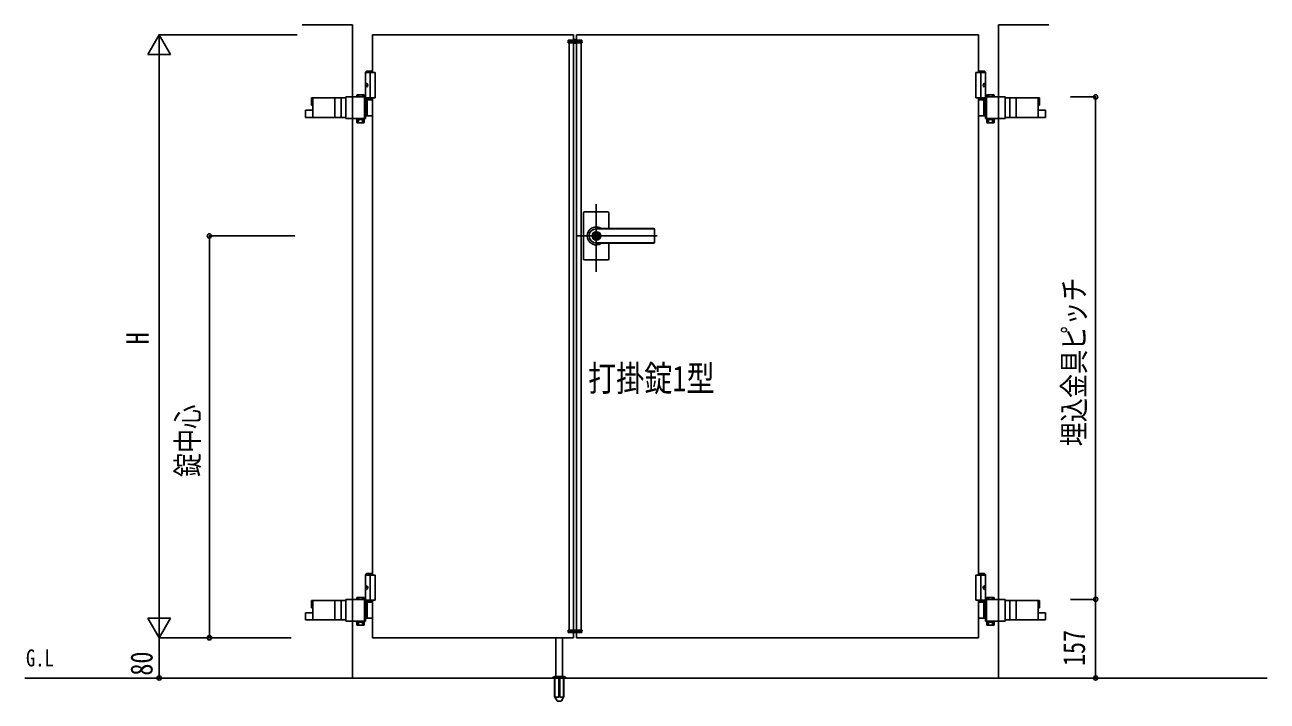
# Model space of a CAD drawing. Units: millimetres, scale not verified. Extents: x -4205 to 4205, y -2970 to 2970.
# Drawn here: x -1100 to 1373, y -74 to 1272 of the extents above; entities that cross this region are included whole.
import ezdxf
from ezdxf.enums import TextEntityAlignment as Align

# ---------------------------------------------------------------- set-up
doc = ezdxf.new("R2010")
doc.units = ezdxf.units.MM
doc.header["$LTSCALE"] = 10
for name, color, linetype in [('0-2_USER1', 3, 'Continuous'), ('0-3_YKK_12', 2, 'Continuous'), ('0-5_YKK_A1', 4, 'Continuous'), ('0-6_YKK_D', 6, 'Continuous')]:
    doc.layers.add(name, color=color, linetype=linetype)
doc.styles.add('ＭＳ ゴシック', font='')
doc.styles.get('ＭＳ ゴシック').set_extended_font_data('MS Gothic')

msp = doc.modelspace()

# ---------------------------------------------------------------- linework, layer by layer
at = {"layer": '0-3_YKK_12'}
for p, q in [((-4.98, 1234.33), (-4.98, 1244.33)), ((37.02, 780.73), (37.02, 915.51)), ((158.28, 852.33), (-1.98, 852.33))]:
    msp.add_line(p, q, dxfattribs=at)
at = {"layer": '0-5_YKK_A1'}
for p, q in [((-547.98, 1272.33), (-447.98, 1272.33)), ((-447.98, -27.67), (-447.98, 1272.33)), ((838.02, -27.67), (838.02, 1272.33)), ((938.02, 1272.33), (838.02, 1272.33)), ((-18.88, 1236.83), (-18.67, 1240.88)), ((-18.88, 1236.83), (8.92, 1236.83)), ((7.71, 1241.83), (-17.67, 1241.83)), ((-16.98, 1238.83), (7.02, 1238.83)), ((-16.98, 1238.83), (-16.98, 1236.83)), ((-16.98, 1236.83), (-16.98, 67.83)), ((-7.98, 1252.33), (-7.98, 1241.83)), ((-7.98, 1236.83), (-7.98, 67.83)), ((-1.98, 1252.33), (-1.98, 1241.83)), ((-1.98, 1236.83), (-1.98, 67.83)), ((7.02, 1238.83), (7.02, 1236.83)), ((7.02, 1236.83), (7.02, 67.83)), ((8.92, 1236.83), (8.71, 1240.88)), ((-420.48, 1180.33), (-422.48, 1178.33)), ((-422.48, 1124.33), (-422.48, 1178.33)), ((-422.48, 1178.33), (-407.98, 1178.33)), ((-420.48, 1180.33), (-407.98, 1180.33)), ((-412.98, 1177.33), (-412.98, 1127.33)), ((810.52, 1180.33), (798.02, 1180.33)), ((812.52, 1178.33), (798.02, 1178.33)), ((803.02, 1177.33), (803.02, 1127.33)), ((810.52, 1180.33), (812.52, 1178.33)), ((812.52, 1124.33), (812.52, 1178.33)), ((-421.18, 1154.43), (-421.78, 1154.43)), ((-421.18, 1150.23), (-421.78, 1150.23)), ((-420.17, 1152.75), (-420.76, 1152.75)), ((-420.17, 1151.91), (-420.76, 1151.91)), ((810.21, 1152.75), (810.8, 1152.75)), ((810.21, 1151.91), (810.8, 1151.91)), ((811.22, 1154.43), (811.82, 1154.43)), ((811.22, 1150.23), (811.82, 1150.23)), ((-461.47, 1126.83), (-529.99, 1126.83)), ((-529.99, 1112.33), (-529.99, 1126.83)), ((-482.95, 1087.83), (-482.95, 1126.83)), ((-470.64, 1087.83), (-470.64, 1126.83)), ((-461.47, 1085.78), (-461.47, 1128.88)), ((-447.98, 1128.88), (-461.47, 1128.88)), ((-422.19, 1128.88), (-447.98, 1128.88)), ((-438.69, 1132.88), (-439.7, 1132.3)), ((-439.7, 1128.88), (-439.7, 1132.3)), ((-425.69, 1132.88), (-438.69, 1132.88)), ((-435.95, 1128.88), (-435.95, 1132.3)), ((-428.44, 1128.88), (-428.44, 1132.3)), ((-425.69, 1132.88), (-424.69, 1132.3)), ((-424.69, 1128.88), (-424.69, 1132.3)), ((-423.99, 1127.38), (-422.19, 1127.38)), ((-423.99, 1087.28), (-423.99, 1127.38)), ((-422.48, 1127.33), (-402.98, 1127.33)), ((-422.19, 1085.78), (-422.19, 1128.88)), ((-422.19, 1124.33), (-407.98, 1124.33)), ((-422.19, 1123.33), (-407.98, 1123.33)), ((-419.09, 1123.33), (-419.09, 1091.33)), ((-407.98, 1127.33), (-407.98, 177.33)), ((812.52, 1127.33), (793.02, 1127.33)), ((798.02, 1127.33), (798.02, 177.33)), ((798.02, 1124.33), (812.23, 1124.33)), ((812.23, 1123.33), (798.02, 1123.33)), ((809.13, 1123.33), (809.13, 1091.33)), ((812.23, 1128.88), (838.02, 1128.88)), ((812.23, 1085.78), (812.23, 1128.88)), ((814.03, 1127.38), (812.23, 1127.38)), ((814.03, 1087.28), (814.03, 1127.38)), ((815.73, 1132.88), (814.73, 1132.3)), ((814.73, 1128.88), (814.73, 1132.3)), ((815.73, 1132.88), (828.73, 1132.88)), ((818.48, 1128.88), (818.48, 1132.3)), ((825.99, 1128.88), (825.99, 1132.3)), ((828.73, 1132.88), (829.74, 1132.3)), ((829.74, 1128.88), (829.74, 1132.3)), ((838.02, 1128.88), (851.51, 1128.88)), ((851.51, 1085.78), (851.51, 1128.88)), ((851.51, 1126.83), (920.03, 1126.83)), ((860.68, 1087.83), (860.68, 1126.83)), ((872.99, 1087.83), (872.99, 1126.83)), ((920.03, 1112.33), (920.03, 1126.83)), ((-541.53, 1102.33), (-527.39, 1102.33)), ((-541.53, 1087.83), (-541.53, 1102.33)), ((-529.99, 1112.33), (-527.39, 1112.33)), ((-423.99, 1107.83), (-422.19, 1107.83)), ((-423.99, 1106.83), (-422.19, 1106.83)), ((-422.19, 1091.33), (-407.98, 1091.33)), ((812.23, 1091.33), (798.02, 1091.33)), ((814.03, 1107.83), (812.23, 1107.83)), ((814.03, 1106.83), (812.23, 1106.83)), ((920.03, 1112.33), (917.43, 1112.33)), ((931.57, 1102.33), (917.43, 1102.33)), ((931.57, 1087.83), (931.57, 1102.33)), ((-461.47, 1087.83), (-541.53, 1087.83)), ((-447.98, 1085.78), (-461.47, 1085.78)), ((-447.98, 1085.78), (-422.19, 1085.78)), ((-439.7, 1083.78), (-439.7, 1077.86)), ((-424.69, 1083.78), (-439.7, 1083.78)), ((-438.69, 1077.28), (-439.7, 1077.86)), ((-425.69, 1077.28), (-438.69, 1077.28)), ((-436.29, 1083.78), (-436.29, 1085.78)), ((-435.95, 1083.78), (-435.95, 1077.86)), ((-428.44, 1083.78), (-428.44, 1077.86)), ((-428.09, 1083.78), (-428.09, 1085.78)), ((-425.69, 1077.28), (-424.69, 1077.86)), ((-424.69, 1083.78), (-424.69, 1077.86)), ((-423.99, 1087.28), (-422.19, 1087.28)), ((814.03, 1087.28), (812.23, 1087.28)), ((838.02, 1085.78), (812.23, 1085.78)), ((814.73, 1083.78), (814.73, 1077.86)), ((814.73, 1083.78), (829.74, 1083.78)), ((815.73, 1077.28), (814.73, 1077.86)), ((815.73, 1077.28), (828.73, 1077.28)), ((818.13, 1083.78), (818.13, 1085.78)), ((818.48, 1083.78), (818.48, 1077.86)), ((825.99, 1083.78), (825.99, 1077.86)), ((826.33, 1083.78), (826.33, 1085.78)), ((828.73, 1077.28), (829.74, 1077.86)), ((829.74, 1083.78), (829.74, 1077.86)), ((838.02, 1085.78), (851.51, 1085.78)), ((851.51, 1087.83), (931.57, 1087.83)), ((12.02, 898.33), (12.02, 852.33)), ((60.02, 900.33), (14.02, 900.33)), ((62.02, 898.33), (62.02, 866.83)), ((151.02, 866.83), (37.02, 866.83)), ((151.02, 866.33), (37.02, 866.33)), ((12.02, 852.33), (12.02, 806.33)), ((36.12, 856.88), (36.12, 853.83)), ((36.12, 856.88), (37.92, 856.88)), ((37.44, 853.01), (36.12, 853.83)), ((37.44, 851.65), (36.12, 850.83)), ((36.12, 850.83), (36.12, 847.78)), ((36.12, 847.78), (37.92, 847.78)), ((38.02, 860.53), (37.02, 860.53)), ((38.02, 844.13), (37.02, 844.13)), ((37.92, 856.88), (37.92, 854.28)), ((37.92, 850.38), (37.92, 847.78)), ((39.72, 853.33), (38.1, 854)), ((38.1, 850.66), (39.72, 851.33)), ((39.72, 853.33), (39.72, 851.33)), ((153.02, 864.83), (153.02, 839.83)), ((151.02, 838.33), (37.02, 838.33)), ((151.02, 837.83), (37.02, 837.83)), ((62.02, 837.83), (62.02, 806.33)), ((60.02, 804.33), (14.02, 804.33)), ((-420.48, 180.33), (-422.48, 178.33)), ((-422.48, 124.33), (-422.48, 178.33)), ((-422.48, 178.33), (-407.98, 178.33)), ((-420.48, 180.33), (-407.98, 180.33)), ((-412.98, 177.33), (-412.98, 127.33)), ((810.52, 180.33), (798.02, 180.33)), ((812.52, 178.33), (798.02, 178.33)), ((803.02, 177.33), (803.02, 127.33)), ((810.52, 180.33), (812.52, 178.33)), ((812.52, 124.33), (812.52, 178.33)), ((-421.18, 154.43), (-421.78, 154.43)), ((-421.18, 150.23), (-421.78, 150.23)), ((-420.17, 152.75), (-420.76, 152.75)), ((-420.17, 151.91), (-420.76, 151.91)), ((810.21, 152.75), (810.8, 152.75)), ((810.21, 151.91), (810.8, 151.91)), ((811.22, 154.43), (811.82, 154.43)), ((811.22, 150.23), (811.82, 150.23)), ((-461.47, 126.83), (-529.99, 126.83)), ((-529.99, 112.33), (-529.99, 126.83)), ((-482.95, 87.83), (-482.95, 126.83)), ((-470.64, 87.83), (-470.64, 126.83)), ((-461.47, 85.78), (-461.47, 128.88)), ((-447.98, 128.88), (-461.47, 128.88)), ((-422.19, 128.88), (-447.98, 128.88)), ((-438.69, 132.88), (-439.7, 132.3)), ((-439.7, 128.88), (-439.7, 132.3)), ((-425.69, 132.88), (-438.69, 132.88)), ((-435.95, 128.88), (-435.95, 132.3)), ((-428.44, 128.88), (-428.44, 132.3)), ((-425.69, 132.88), (-424.69, 132.3)), ((-424.69, 128.88), (-424.69, 132.3)), ((-423.99, 127.38), (-422.19, 127.38)), ((-423.99, 87.28), (-423.99, 127.38)), ((-422.48, 127.33), (-402.98, 127.33)), ((-422.19, 85.78), (-422.19, 128.88)), ((-422.19, 124.33), (-407.98, 124.33)), ((-407.98, 127.33), (-407.98, 52.33)), ((812.52, 127.33), (793.02, 127.33)), ((798.02, 127.33), (798.02, 52.33)), ((798.02, 124.33), (812.23, 124.33)), ((812.23, 128.88), (838.02, 128.88)), ((812.23, 85.78), (812.23, 128.88)), ((814.03, 127.38), (812.23, 127.38)), ((814.03, 87.28), (814.03, 127.38)), ((815.73, 132.88), (814.73, 132.3)), ((814.73, 128.88), (814.73, 132.3)), ((815.73, 132.88), (828.73, 132.88)), ((818.48, 128.88), (818.48, 132.3)), ((825.99, 128.88), (825.99, 132.3)), ((828.73, 132.88), (829.74, 132.3)), ((829.74, 128.88), (829.74, 132.3)), ((838.02, 128.88), (851.51, 128.88)), ((851.51, 85.78), (851.51, 128.88)), ((851.51, 126.83), (920.03, 126.83)), ((860.68, 87.83), (860.68, 126.83)), ((872.99, 87.83), (872.99, 126.83)), ((920.03, 112.33), (920.03, 126.83)), ((-541.53, 102.33), (-527.39, 102.33)), ((-541.53, 87.83), (-541.53, 102.33)), ((-529.99, 112.33), (-527.39, 112.33)), ((-423.99, 107.83), (-422.19, 107.83)), ((-423.99, 106.83), (-422.19, 106.83)), ((-422.19, 123.33), (-407.98, 123.33)), ((-419.09, 123.33), (-419.09, 91.33)), ((812.23, 123.33), (798.02, 123.33)), ((809.13, 123.33), (809.13, 91.33)), ((814.03, 107.83), (812.23, 107.83)), ((814.03, 106.83), (812.23, 106.83)), ((920.03, 112.33), (917.43, 112.33)), ((931.57, 102.33), (917.43, 102.33)), ((931.57, 87.83), (931.57, 102.33)), ((-461.47, 87.83), (-541.53, 87.83)), ((-447.98, 85.78), (-461.47, 85.78)), ((-447.98, 85.78), (-422.19, 85.78)), ((-439.7, 83.78), (-439.7, 77.86)), ((-424.69, 83.78), (-439.7, 83.78)), ((-438.69, 77.28), (-439.7, 77.86)), ((-425.69, 77.28), (-438.69, 77.28)), ((-436.29, 83.78), (-436.29, 85.78)), ((-435.95, 83.78), (-435.95, 77.86)), ((-428.44, 83.78), (-428.44, 77.86)), ((-428.09, 83.78), (-428.09, 85.78)), ((-425.69, 77.28), (-424.69, 77.86)), ((-424.69, 83.78), (-424.69, 77.86)), ((-423.99, 87.28), (-422.19, 87.28)), ((-422.19, 91.33), (-407.98, 91.33)), ((812.23, 91.33), (798.02, 91.33)), ((814.03, 87.28), (812.23, 87.28)), ((838.02, 85.78), (812.23, 85.78)), ((814.73, 83.78), (814.73, 77.86)), ((814.73, 83.78), (829.74, 83.78)), ((815.73, 77.28), (814.73, 77.86)), ((815.73, 77.28), (828.73, 77.28)), ((818.13, 83.78), (818.13, 85.78)), ((818.48, 83.78), (818.48, 77.86)), ((825.99, 83.78), (825.99, 77.86)), ((826.33, 83.78), (826.33, 85.78)), ((828.73, 77.28), (829.74, 77.86)), ((829.74, 83.78), (829.74, 77.86)), ((838.02, 85.78), (851.51, 85.78)), ((851.51, 87.83), (931.57, 87.83)), ((-7.98, 52.33), (-407.98, 52.33)), ((-42.98, -24.67), (-42.98, 52.83)), ((-29.98, -24.67), (-29.98, 52.83)), ((-18.88, 67.83), (8.92, 67.83)), ((-18.88, 67.83), (-18.67, 63.78)), ((7.71, 62.83), (-17.67, 62.83)), ((-16.98, 65.83), (-16.98, 67.83)), ((-16.98, 65.83), (7.02, 65.83)), ((-7.98, 62.83), (-7.98, 52.33)), ((-1.98, 62.83), (-1.98, 52.33)), ((-1.98, 52.33), (798.02, 52.33)), ((7.02, 65.83), (7.02, 67.83)), ((8.92, 67.83), (8.71, 63.78)), ((-45.48, -24.67), (-48.82, -25.89)), ((-45.48, -24.67), (-27.48, -24.67)), ((-27.48, -24.67), (-24.14, -25.89)), ((1373.02, -27.67), (-1100.45, -27.67)), ((-49.48, -26.83), (-49.48, -27.67)), ((-49.48, -27.67), (-23.48, -27.67)), ((-49.19, -26.13), (-23.77, -26.13)), ((-45.73, -27.67), (-45.73, -64.7)), ((-45.17, -27.67), (-45.17, -65.67)), ((-37.48, -27.67), (-37.48, -65.67)), ((-35.48, -27.67), (-35.48, -65.67)), ((-27.79, -27.67), (-27.79, -65.67)), ((-27.23, -27.67), (-27.23, -64.7)), ((-23.48, -26.83), (-23.48, -27.67)), ((-45.73, -64.7), (-40.84, -73.17)), ((-45.17, -65.67), (-37.48, -65.67)), ((-39.97, -73.67), (-32.99, -73.67)), ((-37.48, -64.7), (-35.48, -64.7)), ((-35.48, -65.67), (-27.79, -65.67)), ((-27.23, -64.7), (-32.12, -73.17))]:
    msp.add_line(p, q, dxfattribs=at)
for points in [[(-7.98, 1252.33), (-407.98, 1252.33), (-407.98, 1177.33)], [(-1.98, 1252.33), (798.02, 1252.33), (798.02, 1177.33)], [(-422.48, 1177.33), (-402.98, 1177.33), (-402.98, 1127.33)], [(812.52, 1177.33), (793.02, 1177.33), (793.02, 1127.33)], [(-421.89, 1153.59), (-421.92, 1153.43), (-421.96, 1153.27), (-422.03, 1153.12), (-422.11, 1153), (-422.21, 1152.89), (-422.27, 1152.84)], [(-422.27, 1151.82), (-422.21, 1151.77), (-422.11, 1151.66), (-422.03, 1151.54), (-421.96, 1151.39), (-421.92, 1151.23), (-421.89, 1151.07)], [(-420.76, 1152.75), (-420.87, 1152.77), (-420.98, 1152.81), (-421.08, 1152.89), (-421.17, 1153), (-421.24, 1153.12), (-421.28, 1153.27), (-421.3, 1153.43), (-421.3, 1153.59)], [(-421.3, 1151.07), (-421.3, 1151.23), (-421.28, 1151.39), (-421.24, 1151.54), (-421.17, 1151.66), (-421.08, 1151.77), (-420.98, 1151.85), (-420.87, 1151.89), (-420.76, 1151.91)], [(810.8, 1152.75), (810.91, 1152.77), (811.02, 1152.81), (811.12, 1152.89), (811.21, 1153), (811.28, 1153.12), (811.32, 1153.27), (811.34, 1153.43), (811.34, 1153.59)], [(811.34, 1151.07), (811.34, 1151.23), (811.32, 1151.39), (811.28, 1151.54), (811.21, 1151.66), (811.12, 1151.77), (811.02, 1151.85), (810.91, 1151.89), (810.8, 1151.91)], [(811.93, 1153.59), (811.96, 1153.43), (812, 1153.27), (812.07, 1153.12), (812.15, 1153), (812.25, 1152.89), (812.31, 1152.84)], [(812.31, 1151.82), (812.25, 1151.77), (812.15, 1151.66), (812.07, 1151.54), (812, 1151.39), (811.96, 1151.23), (811.93, 1151.07)], [(-527.39, 1087.83), (-527.39, 1112.33), (-527.39, 1126.83)], [(917.43, 1087.83), (917.43, 1112.33), (917.43, 1126.83)], [(-422.48, 177.33), (-402.98, 177.33), (-402.98, 127.33)], [(812.52, 177.33), (793.02, 177.33), (793.02, 127.33)], [(-421.89, 153.59), (-421.92, 153.43), (-421.96, 153.27), (-422.03, 153.12), (-422.11, 153), (-422.21, 152.89), (-422.27, 152.84)], [(-422.27, 151.82), (-422.21, 151.77), (-422.11, 151.66), (-422.03, 151.54), (-421.96, 151.39), (-421.92, 151.23), (-421.89, 151.07)], [(-420.76, 152.75), (-420.87, 152.77), (-420.98, 152.81), (-421.08, 152.89), (-421.17, 153), (-421.24, 153.12), (-421.28, 153.27), (-421.3, 153.43), (-421.3, 153.59)], [(-421.3, 151.07), (-421.3, 151.23), (-421.28, 151.39), (-421.24, 151.54), (-421.17, 151.66), (-421.08, 151.77), (-420.98, 151.85), (-420.87, 151.89), (-420.76, 151.91)], [(810.8, 152.75), (810.91, 152.77), (811.02, 152.81), (811.12, 152.89), (811.21, 153), (811.28, 153.12), (811.32, 153.27), (811.34, 153.43), (811.34, 153.59)], [(811.34, 151.07), (811.34, 151.23), (811.32, 151.39), (811.28, 151.54), (811.21, 151.66), (811.12, 151.77), (811.02, 151.85), (810.91, 151.89), (810.8, 151.91)], [(811.93, 153.59), (811.96, 153.43), (812, 153.27), (812.07, 153.12), (812.15, 153), (812.25, 152.89), (812.31, 152.84)], [(812.31, 151.82), (812.25, 151.77), (812.15, 151.66), (812.07, 151.54), (812, 151.39), (811.96, 151.23), (811.93, 151.07)], [(-527.39, 87.83), (-527.39, 112.33), (-527.39, 126.83)], [(917.43, 87.83), (917.43, 112.33), (917.43, 126.83)]]:
    msp.add_lwpolyline(points, dxfattribs=at)
for points in [[(-424.49, 1085.78), (-439.89, 1085.78), (-439.89, 1083.78), (-424.49, 1083.78)], [(814.53, 1085.78), (829.93, 1085.78), (829.93, 1083.78), (814.53, 1083.78)], [(-424.49, 85.78), (-439.89, 85.78), (-439.89, 83.78), (-424.49, 83.78)], [(814.53, 85.78), (829.93, 85.78), (829.93, 83.78), (814.53, 83.78)]]:
    msp.add_lwpolyline(points, close=True, dxfattribs=at)
msp.add_circle((37.02, 852.33), 6.6, dxfattribs=at)
for centre, radius, start, end in [((-17.67, 1240.83), 1, 90, 177), ((7.71, 1240.83), 1, 3, 90), ((-437.82, 1129.56), 3.32, 55.61575, 124.38425), ((-432.19, 1120.46), 12.42, 72.41205, 107.58795), ((-426.56, 1129.56), 3.32, 55.61575, 124.38425), ((816.6, 1129.56), 3.32, 55.61575, 124.38425), ((822.23, 1120.46), 12.42, 72.41205, 107.58795), ((827.86, 1129.56), 3.32, 55.61575, 124.38425), ((-437.82, 1080.6), 3.32, 235.61575, 304.38425), ((-432.19, 1089.7), 12.42, 252.41205, 287.58795), ((-426.56, 1080.6), 3.32, 235.61575, 304.38425), ((816.6, 1080.6), 3.32, 235.61575, 304.38425), ((822.23, 1089.7), 12.42, 252.41205, 287.58795), ((827.86, 1080.6), 3.32, 235.61575, 304.38425), ((14.02, 898.33), 2, 90, 180), ((60.02, 898.33), 2, 0, 90), ((37.02, 852.33), 18, 53.66394, 180.00366), ((37.02, 852.33), 14, 90, 270), ((151.02, 864.83), 2, 0, 90), ((151.02, 864.33), 2, 0, 90), ((37.02, 852.33), 18, 180.00366, 306.33606), ((37.02, 852.33), 8.2, 90, 270), ((37.02, 852.33), 4, 103.00288, 256.99712), ((37.02, 852.33), 2, 116.74368, 243.25632), ((37.02, 852.33), 0.8, 301.82132, 58.17868), ((37.02, 852.33), 4, 283.00288, 76.99712), ((38.22, 854.28), 0.3, 180, 247.38014), ((38.22, 850.38), 0.3, 112.61986, 180), ((38.02, 852.33), 8.2, 270, 90), ((151.02, 840.33), 2, 270, 0), ((151.02, 839.83), 2, 270, 0), ((14.02, 806.33), 2, 180, 270), ((60.02, 806.33), 2, 270, 0), ((-437.82, 129.56), 3.32, 55.61575, 124.38425), ((-432.19, 120.46), 12.42, 72.41205, 107.58795), ((-426.56, 129.56), 3.32, 55.61575, 124.38425), ((816.6, 129.56), 3.32, 55.61575, 124.38425), ((822.23, 120.46), 12.42, 72.41205, 107.58795), ((827.86, 129.56), 3.32, 55.61575, 124.38425), ((-437.82, 80.6), 3.32, 235.61575, 304.38425), ((-432.19, 89.7), 12.42, 252.41205, 287.58795), ((-426.56, 80.6), 3.32, 235.61575, 304.38425), ((816.6, 80.6), 3.32, 235.61575, 304.38425), ((822.23, 89.7), 12.42, 252.41205, 287.58795), ((827.86, 80.6), 3.32, 235.61575, 304.38425), ((-17.67, 63.83), 1, 183, 270), ((7.71, 63.83), 1, 270, 357), ((-48.48, -26.83), 1, 110, 180), ((-24.48, -26.83), 1, 0, 70), ((-39.97, -72.67), 1, 210, 270), ((-32.99, -72.67), 1, 270, 330)]:
    msp.add_arc(centre, radius, start, end, dxfattribs=at)
for centre in [(-419.82, 1152.33), (809.86, 1152.33), (-419.82, 152.33), (809.86, 152.33)]:
    msp.add_ellipse(centre, major_axis=(0, -3.5), ratio=0.707107, dxfattribs=at)
for centre, start_param, end_param in [((-415.59, 1152.33), 1.3352921, 1.4303349), ((-415.59, 1152.33), 1.7112577, 1.8063006), ((-415, 1152.33), 1.3352921, 1.4303349), ((-415, 1152.33), 1.7112577, 1.8063006), ((-413.81, 1152.33), 1.5241127, 1.6174799), ((803.85, 1152.33), 4.6657054, 4.7590726), ((805.04, 1152.33), 4.8528504, 4.9478932), ((805.04, 1152.33), 4.4768847, 4.5719276), ((805.63, 1152.33), 4.8528504, 4.9478932), ((805.63, 1152.33), 4.4768847, 4.5719276), ((-415.59, 152.33), 1.3352921, 1.4303349), ((-415.59, 152.33), 1.7112577, 1.8063006), ((-415, 152.33), 1.3352921, 1.4303349), ((-415, 152.33), 1.7112577, 1.8063006), ((-413.81, 152.33), 1.5241127, 1.6174799), ((803.85, 152.33), 4.6657054, 4.7590726), ((805.04, 152.33), 4.8528504, 4.9478932), ((805.04, 152.33), 4.4768847, 4.5719276), ((805.63, 152.33), 4.8528504, 4.9478932), ((805.63, 152.33), 4.4768847, 4.5719276)]:
    msp.add_ellipse(centre, major_axis=(0, 9), ratio=0.707107, start_param=start_param, end_param=end_param, dxfattribs=at)
at = {"layer": '0-6_YKK_D'}
for p, q in [((-833, 1252.33), (-855.5, 1213.36)), ((-557.98, 1252.33), (-834, 1252.33)), ((-833, 1252.33), (-810.5, 1213.36)), ((-833, 1252.33), (-833, 1174.39)), ((-855.5, 1213.36), (-810.5, 1213.36)), ((-833, 1207.33), (-833, 97.33)), ((981.57, 1128.88), (1032.57, 1128.88)), ((1031.57, 1128.88), (1031.57, 128.88)), ((-563.06, 852.33), (-734, 852.33)), ((-733, 852.33), (-733, 52.33)), ((-833, 52.33), (-833, 130.27)), ((981.57, 128.88), (1032.57, 128.88)), ((981.57, 128.88), (1032.57, 128.88)), ((1031.57, 128.88), (1031.57, -27.67)), ((-833, 52.33), (-855.5, 91.3)), ((-810.5, 91.3), (-855.5, 91.3)), ((-833, 52.33), (-810.5, 91.3)), ((-570.47, 52.33), (-834, 52.33)), ((-570.47, 52.33), (-834, 52.33)), ((-833, 52.33), (-833, -27.67)), ((-570.47, 52.33), (-734, 52.33)), ((-827.98, -27.67), (-834, -27.67)), ((982, -27.67), (1032.57, -27.67))]:
    msp.add_line(p, q, dxfattribs=at)
for centre in [(1031.57, 1128.88), (-733, 852.33), (1031.57, 128.88), (1031.57, 128.88), (-733, 52.33), (-833, -27.67), (1031.57, -27.67)]:
    msp.add_circle(centre, 4.25, dxfattribs=at)

# ---------------------------------------------------------------- texts
at = {"layer": '0-2_USER1', "style": 'ＭＳ ゴシック', "width": 0.8}
for s, height, p in [('打掛錠1型', 51.32, (20.91, 527.62)), ('G.L', 33.99, (-1098.18, -14.84))]:
    msp.add_text(s, height=height, dxfattribs=at).set_placement(p, align=Align.BOTTOM_LEFT)
at = {"layer": '0-6_YKK_D', "style": 'ＭＳ ゴシック', "width": 0.8}
for s, p in [('埋込金具ピッチ', (1023.57, 433.68)), ('H', (-841, 636.33)), ('錠中心', (-741, 372.33)), ('157', (1023.57, -3.8)), ('80', (-833, -22.87))]:
    msp.add_text(s, height=43.99, rotation=90, dxfattribs=at).set_placement(p, align=Align.BOTTOM_LEFT)

doc.saveas('drawing.dxf')
